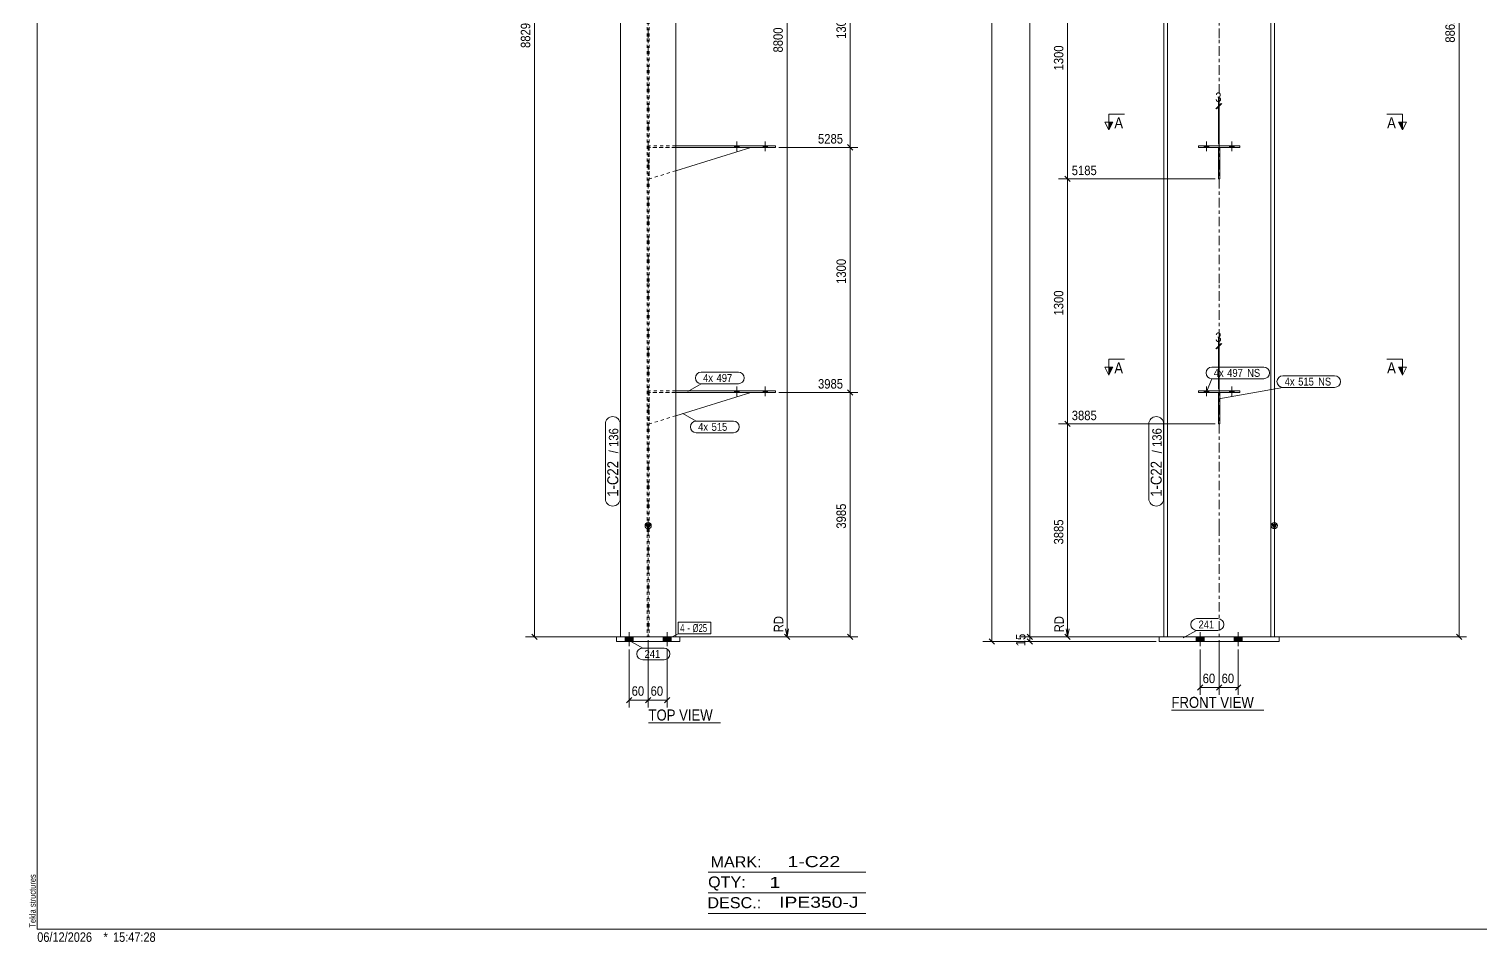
# Model space of a CAD drawing. Header units: millimetres. Extents: x 2 to 825, y 1 to 579.
# Drawn here: x 2.4 to 462.3, y 1 to 290 of the extents above; entities that cross this region are included whole.
import ezdxf

# ---------------------------------------------------------------- set-up
doc = ezdxf.new("R2010")
doc.units = ezdxf.units.MM
for name, pattern in [('XKITLINE00', [0]), ('XKITLINE01', [4, 1, -1, 1, -1]), ('XKITLINE03', [6, 3, -1, 1, -1])]:
    doc.linetypes.add(name, pattern=pattern)
for name, color, linetype, lineweight in [('Bolt', 3, 'Continuous', 0), ('BoltMark', 7, 'Continuous', 0), ('Dimensions', 7, 'Continuous', 0), ('DrawingSheet', 5, 'Continuous', 0), ('OtherObjectType', 7, 'Continuous', 0), ('Part', 2, 'Continuous', 0), ('PartMark', 7, 'Continuous', 0), ('Section', 6, 'Continuous', 0)]:
    doc.layers.add(name, color=color, linetype=linetype, lineweight=lineweight)
doc.styles.add('ARIAL', font='ARIAL.TTF')
doc.styles.add('ARIAL_NARROW', font='ARIALN.TTF')

# ---------------------------------------------------------------- blocks, each defined once
blk = doc.blocks.new('*A7')
at = {"layer": 'Bolt'}
for points in [[(376.1, 253.03), (376.1, 252.53), (374.7, 252.53), (374.7, 253.03)], [(376.1, 253.03), (376.1, 252.53), (374.7, 252.53), (374.7, 253.03)], [(384.1, 253.03), (384.1, 252.53), (382.7, 252.53), (382.7, 253.03)], [(384.1, 253.03), (384.1, 252.53), (382.7, 252.53), (382.7, 253.03)]]:
    blk.add_hatch(color=3, dxfattribs=at).paths.add_polyline_path(points, flags=17)
at = {"layer": 'Bolt', "color": 3, "linetype": 'XKITLINE00', "lineweight": 0}
for p, q in [((374.7, 252.53), (374.7, 253.03)), ((374.7, 252.53), (374.7, 253.03)), ((375.4, 251.37), (375.4, 254.37)), ((375.4, 251.37), (375.4, 254.37)), ((376.1, 252.53), (376.1, 253.03)), ((376.1, 252.53), (376.1, 253.03)), ((382.7, 252.53), (382.7, 253.03)), ((382.7, 252.53), (382.7, 253.03)), ((383.4, 251.37), (383.4, 254.37)), ((383.4, 251.37), (383.4, 254.37)), ((384.1, 252.53), (384.1, 253.03)), ((384.1, 252.53), (384.1, 253.03))]:
    blk.add_line(p, q, dxfattribs=at)
blk = doc.blocks.new('*A8')
at = {"layer": 'Bolt'}
for points in [[(376.1, 175.45), (376.1, 174.95), (374.7, 174.95), (374.7, 175.45)], [(376.1, 175.45), (376.1, 174.95), (374.7, 174.95), (374.7, 175.45)], [(384.1, 175.45), (384.1, 174.95), (382.7, 174.95), (382.7, 175.45)], [(384.1, 175.45), (384.1, 174.95), (382.7, 174.95), (382.7, 175.45)]]:
    blk.add_hatch(color=3, dxfattribs=at).paths.add_polyline_path(points, flags=17)
at = {"layer": 'Bolt', "color": 3, "linetype": 'XKITLINE00', "lineweight": 0}
for p, q in [((374.7, 174.95), (374.7, 175.45)), ((374.7, 174.95), (374.7, 175.45)), ((375.4, 173.79), (375.4, 176.79)), ((375.4, 173.79), (375.4, 176.79)), ((376.1, 174.95), (376.1, 175.45)), ((376.1, 174.95), (376.1, 175.45)), ((382.7, 174.95), (382.7, 175.45)), ((382.7, 174.95), (382.7, 175.45)), ((383.4, 173.79), (383.4, 176.79)), ((383.4, 173.79), (383.4, 176.79)), ((384.1, 174.95), (384.1, 175.45)), ((384.1, 174.95), (384.1, 175.45))]:
    blk.add_line(p, q, dxfattribs=at)
blk = doc.blocks.new('*A10')
at = {"layer": 'Bolt'}
for points in [[(374.65, 97.55), (374.65, 96.05), (372.15, 96.05), (372.15, 97.55)], [(374.65, 97.55), (374.65, 96.05), (372.15, 96.05), (372.15, 97.55)], [(386.65, 97.55), (386.65, 96.05), (384.15, 96.05), (384.15, 97.55)], [(386.65, 97.55), (386.65, 96.05), (384.15, 96.05), (384.15, 97.55)]]:
    blk.add_hatch(color=3, dxfattribs=at).paths.add_polyline_path(points, flags=17)
at = {"layer": 'Bolt', "color": 3, "linetype": 'XKITLINE00', "lineweight": 0}
for p, q in [((372.15, 97.55), (372.15, 96.05)), ((372.15, 97.55), (372.15, 96.05)), ((373.4, 99.05), (373.4, 94.55)), ((373.4, 99.05), (373.4, 94.55)), ((374.65, 97.55), (374.65, 96.05)), ((374.65, 97.55), (374.65, 96.05)), ((384.15, 97.55), (384.15, 96.05)), ((384.15, 97.55), (384.15, 96.05)), ((385.4, 99.05), (385.4, 94.55)), ((385.4, 99.05), (385.4, 94.55)), ((386.65, 97.55), (386.65, 96.05)), ((386.65, 97.55), (386.65, 96.05))]:
    blk.add_line(p, q, dxfattribs=at)
blk = doc.blocks.new('*A11')
at = {"layer": 'Part'}
blk.add_hatch(color=2, dxfattribs=at).paths.add_polyline_path([(396.1, 133.26), (397.7, 133.26), (396.9, 131.86)], flags=17)
at = {"layer": 'Part', "color": 7, "linetype": 'XKITLINE03', "lineweight": 0}
for p, q in [((379.4, 442.27), (379.4, 515.47)), ((379.4, 364.69), (379.4, 442.17)), ((379.4, 287.11), (379.4, 364.59)), ((379.4, 209.53), (379.4, 287.01)), ((379.4, 131.95), (379.4, 209.43)), ((379.4, 87.55), (379.4, 131.85))]:
    blk.add_line(p, q, dxfattribs=at)
at = {"layer": 'Part', "color": 2, "linetype": 'XKITLINE00', "lineweight": 0}
for p, q in [((361.9, 505.47), (361.9, 442.27)), ((396.9, 505.47), (361.9, 505.47)), ((363, 505.47), (363, 442.27)), ((395.8, 505.47), (395.8, 442.27)), ((396.9, 442.27), (396.9, 505.47)), ((361.9, 442.17), (361.9, 364.69)), ((363, 442.17), (363, 364.69)), ((395.8, 442.17), (395.8, 364.69)), ((396.9, 364.69), (396.9, 442.17)), ((361.9, 364.59), (361.9, 287.11)), ((363, 364.59), (363, 287.11)), ((395.8, 364.59), (395.8, 287.11)), ((396.9, 287.11), (396.9, 364.59)), ((361.9, 287.01), (361.9, 209.53)), ((363, 287.01), (363, 209.53)), ((395.8, 287.01), (395.8, 209.53)), ((396.9, 209.53), (396.9, 287.01)), ((361.9, 209.43), (361.9, 131.95)), ((363, 209.43), (363, 131.95)), ((395.8, 209.43), (395.8, 131.95)), ((396.9, 131.95), (396.9, 209.43)), ((361.9, 131.85), (361.9, 97.55)), ((363, 131.85), (363, 97.55)), ((395.8, 131.85), (395.8, 97.55)), ((396.9, 131.86), (396.1, 133.26)), ((396.1, 133.26), (397.7, 133.26)), ((397.7, 133.26), (396.9, 131.86)), ((396.9, 97.55), (396.9, 131.85))]:
    blk.add_line(p, q, dxfattribs=at)
at = {"layer": 'Part', "color": 7, "linetype": 'XKITLINE01', "lineweight": 0}
blk.add_line((361.9, 97.55), (396.9, 97.55), dxfattribs=at)
at = {"layer": 'Part', "color": 2, "linetype": 'XKITLINE00', "lineweight": 0}
blk.add_circle((396.9, 132.76), 1, dxfattribs=at)
blk = doc.blocks.new('*A16')
at = {"layer": 'Part', "color": 2, "linetype": 'XKITLINE00', "lineweight": 0}
for p, q in [((379.15, 242.53), (379.15, 252.53)), ((379.65, 242.53), (379.65, 252.53)), ((379.15, 242.53), (379.65, 242.53))]:
    blk.add_line(p, q, dxfattribs=at)
at = {"layer": 'Part', "color": 7, "linetype": 'XKITLINE01', "lineweight": 0}
for p, q in [((379.15, 252.53), (379.65, 252.53)), ((379.65, 252.53), (379.15, 252.53))]:
    blk.add_line(p, q, dxfattribs=at)
blk = doc.blocks.new('*A17')
at = {"layer": 'Part', "color": 2, "linetype": 'XKITLINE00', "lineweight": 0}
for p, q in [((372.9, 253.03), (385.9, 253.03)), ((372.9, 253.03), (372.9, 252.53)), ((385.9, 253.03), (385.9, 252.53)), ((372.9, 252.53), (385.9, 252.53))]:
    blk.add_line(p, q, dxfattribs=at)
blk = doc.blocks.new('*A18')
at = {"layer": 'Part', "color": 2, "linetype": 'XKITLINE00', "lineweight": 0}
for p, q in [((379.15, 164.95), (379.15, 174.95)), ((379.65, 164.95), (379.65, 174.95)), ((379.15, 164.95), (379.65, 164.95))]:
    blk.add_line(p, q, dxfattribs=at)
at = {"layer": 'Part', "color": 7, "linetype": 'XKITLINE01', "lineweight": 0}
for p, q in [((379.15, 174.95), (379.65, 174.95)), ((379.65, 174.95), (379.15, 174.95))]:
    blk.add_line(p, q, dxfattribs=at)
blk = doc.blocks.new('*A19')
at = {"layer": 'Part', "color": 2, "linetype": 'XKITLINE00', "lineweight": 0}
for p, q in [((372.9, 175.45), (385.9, 175.45)), ((372.9, 175.45), (372.9, 174.95)), ((372.9, 174.95), (385.9, 174.95)), ((385.9, 175.45), (385.9, 174.95))]:
    blk.add_line(p, q, dxfattribs=at)
blk = doc.blocks.new('*A23')
at = {"layer": 'Part', "color": 2, "linetype": 'XKITLINE00', "lineweight": 0}
for p, q in [((398.4, 97.55), (360.4, 97.55)), ((360.4, 97.55), (360.4, 96.05)), ((398.4, 97.55), (398.4, 96.05)), ((398.4, 96.05), (360.4, 96.05))]:
    blk.add_line(p, q, dxfattribs=at)
blk = doc.blocks.new('*A31')
at = {"layer": 'Bolt'}
for points in [[(227.32, 253.03), (227.32, 252.53), (225.92, 252.53), (225.92, 253.03)], [(227.32, 253.03), (227.32, 252.53), (225.92, 252.53), (225.92, 253.03)], [(236.32, 253.03), (236.32, 252.53), (234.92, 252.53), (234.92, 253.03)], [(236.32, 253.03), (236.32, 252.53), (234.92, 252.53), (234.92, 253.03)]]:
    blk.add_hatch(color=3, dxfattribs=at).paths.add_polyline_path(points, flags=17)
at = {"layer": 'Bolt', "color": 3, "linetype": 'XKITLINE00', "lineweight": 0}
for p, q in [((225.92, 252.53), (225.92, 253.03)), ((225.92, 252.53), (225.92, 253.03)), ((226.62, 251.37), (226.62, 254.37)), ((226.62, 251.37), (226.62, 254.37)), ((227.32, 252.53), (227.32, 253.03)), ((227.32, 252.53), (227.32, 253.03)), ((234.92, 252.53), (234.92, 253.03)), ((234.92, 252.53), (234.92, 253.03)), ((235.62, 251.37), (235.62, 254.37)), ((235.62, 251.37), (235.62, 254.37)), ((236.32, 252.53), (236.32, 253.03)), ((236.32, 252.53), (236.32, 253.03))]:
    blk.add_line(p, q, dxfattribs=at)
blk = doc.blocks.new('*A32')
at = {"layer": 'Bolt'}
for points in [[(227.32, 175.45), (227.32, 174.95), (225.92, 174.95), (225.92, 175.45)], [(227.32, 175.45), (227.32, 174.95), (225.92, 174.95), (225.92, 175.45)], [(236.32, 175.45), (236.32, 174.95), (234.92, 174.95), (234.92, 175.45)], [(236.32, 175.45), (236.32, 174.95), (234.92, 174.95), (234.92, 175.45)]]:
    blk.add_hatch(color=3, dxfattribs=at).paths.add_polyline_path(points, flags=17)
at = {"layer": 'Bolt', "color": 3, "linetype": 'XKITLINE00', "lineweight": 0}
for p, q in [((225.92, 174.95), (225.92, 175.45)), ((225.92, 174.95), (225.92, 175.45)), ((226.62, 173.79), (226.62, 176.79)), ((226.62, 173.79), (226.62, 176.79)), ((227.32, 174.95), (227.32, 175.45)), ((227.32, 174.95), (227.32, 175.45)), ((234.92, 174.95), (234.92, 175.45)), ((234.92, 174.95), (234.92, 175.45)), ((235.62, 173.79), (235.62, 176.79)), ((235.62, 173.79), (235.62, 176.79)), ((236.32, 174.95), (236.32, 175.45)), ((236.32, 174.95), (236.32, 175.45))]:
    blk.add_line(p, q, dxfattribs=at)
blk = doc.blocks.new('*A34')
at = {"layer": 'Bolt'}
for points in [[(193.77, 97.55), (193.77, 96.05), (191.27, 96.05), (191.27, 97.55)], [(193.77, 97.55), (193.77, 96.05), (191.27, 96.05), (191.27, 97.55)], [(205.77, 97.55), (205.77, 96.05), (203.27, 96.05), (203.27, 97.55)], [(205.77, 97.55), (205.77, 96.05), (203.27, 96.05), (203.27, 97.55)]]:
    blk.add_hatch(color=3, dxfattribs=at).paths.add_polyline_path(points, flags=17)
at = {"layer": 'Bolt', "color": 3, "linetype": 'XKITLINE00', "lineweight": 0}
for p, q in [((191.27, 97.55), (191.27, 96.05)), ((191.27, 97.55), (191.27, 96.05)), ((192.52, 99.05), (192.52, 94.55)), ((192.52, 99.05), (192.52, 94.55)), ((193.77, 97.55), (193.77, 96.05)), ((193.77, 97.55), (193.77, 96.05)), ((203.27, 97.55), (203.27, 96.05)), ((203.27, 97.55), (203.27, 96.05)), ((204.52, 99.05), (204.52, 94.55)), ((204.52, 99.05), (204.52, 94.55)), ((205.77, 97.55), (205.77, 96.05)), ((205.77, 97.55), (205.77, 96.05))]:
    blk.add_line(p, q, dxfattribs=at)
blk = doc.blocks.new('*A35')
at = {"layer": 'Part'}
blk.add_hatch(color=2, dxfattribs=at).paths.add_polyline_path([(197.72, 133.26), (199.32, 133.26), (198.52, 131.86)], flags=17)
at = {"layer": 'Part', "color": 7, "linetype": 'XKITLINE03', "lineweight": 0}
for p, q in [((198.52, 442.27), (198.52, 515.47)), ((198.52, 364.69), (198.52, 442.17)), ((198.52, 287.11), (198.52, 364.59)), ((198.52, 209.53), (198.52, 287.01)), ((198.52, 131.95), (198.52, 209.43)), ((198.52, 87.55), (198.52, 131.85))]:
    blk.add_line(p, q, dxfattribs=at)
at = {"layer": 'Part', "color": 2, "linetype": 'XKITLINE00', "lineweight": 0}
for p, q in [((189.77, 442.27), (189.77, 505.47)), ((189.77, 505.47), (207.27, 505.47)), ((207.27, 442.27), (207.27, 505.47)), ((189.77, 364.69), (189.77, 442.17)), ((207.27, 364.69), (207.27, 442.17)), ((189.77, 287.11), (189.77, 364.59)), ((207.27, 287.11), (207.27, 364.59)), ((189.77, 209.53), (189.77, 287.01)), ((207.27, 209.53), (207.27, 287.01)), ((189.77, 131.95), (189.77, 209.43)), ((207.27, 131.95), (207.27, 209.43)), ((189.77, 97.55), (189.77, 131.85)), ((198.52, 131.86), (197.72, 133.26)), ((197.72, 133.26), (199.32, 133.26)), ((199.32, 133.26), (198.52, 131.86)), ((207.27, 97.55), (207.27, 131.85))]:
    blk.add_line(p, q, dxfattribs=at)
at = {"layer": 'Part', "color": 7, "linetype": 'XKITLINE01', "lineweight": 0}
for p, q in [((198.17, 505.47), (198.17, 442.27)), ((198.87, 505.47), (198.87, 442.27)), ((198.17, 442.17), (198.17, 364.69)), ((198.87, 442.17), (198.87, 364.69)), ((198.17, 364.59), (198.17, 287.11)), ((198.87, 364.59), (198.87, 287.11)), ((198.17, 287.01), (198.17, 209.53)), ((198.87, 287.01), (198.87, 209.53)), ((198.17, 209.43), (198.17, 131.95)), ((198.87, 209.43), (198.87, 131.95)), ((198.17, 131.85), (198.17, 97.55)), ((198.87, 131.85), (198.87, 97.55)), ((189.77, 97.55), (207.27, 97.55))]:
    blk.add_line(p, q, dxfattribs=at)
at = {"layer": 'Part', "color": 2, "linetype": 'XKITLINE00', "lineweight": 0}
blk.add_circle((198.52, 132.76), 1, dxfattribs=at)
blk = doc.blocks.new('*A40')
at = {"layer": 'Part', "color": 7, "linetype": 'XKITLINE01', "lineweight": 0}
for p, q in [((198.87, 252.53), (198.87, 242.53)), ((231.02, 252.53), (198.87, 252.53)), ((207.27, 245.14), (198.87, 242.53))]:
    blk.add_line(p, q, dxfattribs=at)
at = {"layer": 'Part', "color": 2, "linetype": 'XKITLINE00', "lineweight": 0}
blk.add_line((207.27, 245.14), (231.02, 252.53), dxfattribs=at)
blk = doc.blocks.new('*A41')
at = {"layer": 'Part', "color": 7, "linetype": 'XKITLINE01', "lineweight": 0}
for p, q in [((198.87, 253.03), (198.87, 252.53)), ((207.27, 253.03), (198.87, 253.03)), ((207.27, 252.53), (198.87, 252.53))]:
    blk.add_line(p, q, dxfattribs=at)
at = {"layer": 'Part', "color": 2, "linetype": 'XKITLINE00', "lineweight": 0}
for p, q in [((238.87, 253.03), (207.27, 253.03)), ((238.87, 253.03), (238.87, 252.53)), ((238.87, 252.53), (207.27, 252.53))]:
    blk.add_line(p, q, dxfattribs=at)
blk = doc.blocks.new('*A42')
at = {"layer": 'Part', "color": 7, "linetype": 'XKITLINE01', "lineweight": 0}
for p, q in [((198.87, 174.95), (198.87, 164.95)), ((231.02, 174.95), (198.87, 174.95)), ((207.27, 167.56), (198.87, 164.95))]:
    blk.add_line(p, q, dxfattribs=at)
at = {"layer": 'Part', "color": 2, "linetype": 'XKITLINE00', "lineweight": 0}
blk.add_line((207.27, 167.56), (231.02, 174.95), dxfattribs=at)
blk = doc.blocks.new('*A43')
at = {"layer": 'Part', "color": 7, "linetype": 'XKITLINE01', "lineweight": 0}
for p, q in [((198.87, 175.45), (198.87, 174.95)), ((207.27, 175.45), (198.87, 175.45)), ((207.27, 174.95), (198.87, 174.95))]:
    blk.add_line(p, q, dxfattribs=at)
at = {"layer": 'Part', "color": 2, "linetype": 'XKITLINE00', "lineweight": 0}
for p, q in [((238.87, 175.45), (207.27, 175.45)), ((238.87, 174.95), (207.27, 174.95)), ((238.87, 175.45), (238.87, 174.95))]:
    blk.add_line(p, q, dxfattribs=at)
blk = doc.blocks.new('*A47')
at = {"layer": 'Part', "color": 2, "linetype": 'XKITLINE00', "lineweight": 0}
for p, q in [((188.52, 96.05), (188.52, 97.55)), ((188.52, 97.55), (208.52, 97.55)), ((208.52, 97.55), (208.52, 96.05)), ((208.52, 96.05), (188.52, 96.05))]:
    blk.add_line(p, q, dxfattribs=at)
blk = doc.blocks.new('*A61')
at = {"layer": 'DrawingSheet', "color": 5, "linetype": 'XKITLINE00', "lineweight": 0}
for p, q in [((5, 579), (5, 5)), ((5, 5), (825, 5))]:
    blk.add_line(p, q, dxfattribs=at)
at = {"layer": 'DrawingSheet', "color": 5, "style": 'ARIAL', "width": 0.85}
blk.add_text('Tekla structures', height=2, rotation=90, dxfattribs=at).set_placement((4.5, 5.5))
blk = doc.blocks.new('*A65')
at = {"layer": 'OtherObjectType', "color": 6, "linetype": 'XKITLINE00', "lineweight": 0}
for p, q in [((217.5, 23), (267.5, 23)), ((217.5, 16.5), (267.5, 16.5)), ((217.5, 10), (267.5, 10))]:
    blk.add_line(p, q, dxfattribs=at)
at = {"layer": 'OtherObjectType', "color": 6, "style": 'ARIAL_NARROW'}
for s, width, p in [('MARK:', 1.275, (218.27, 24.58)), ('1-C22', 1.525501, (242.69, 24.65)), ('QTY:', 1.275, (217.5, 18.19)), ('1', 1.525501, (236.99, 18.05)), ('DESC.:', 1.275, (217.29, 11.63)), ('IPE350-J', 1.525501, (240, 11.79))]:
    blk.add_text(s, height=3.5, dxfattribs=dict(at, width=width)).set_placement(p)
blk = doc.blocks.new('*A68')
at = {"layer": 'OtherObjectType', "color": 7, "style": 'ARIAL_NARROW', "width": 1.008832}
for s, p in [('06/12/2026', (4.99, 1)), ('*', (26, 1)), ('15:47:28', (29, 1))]:
    blk.add_text(s, height=3, dxfattribs=at).set_placement(p)
blk = doc.blocks.new('*A69')
at = {"layer": 'Dimensions', "color": 7, "linetype": 'XKITLINE00', "lineweight": 0}
for p, q in [((420.1, 511.18), (304.55, 511.18)), ((306.55, 512.03), (308.25, 510.34)), ((307.4, 96.05), (307.4, 511.18)), ((306.55, 96.9), (308.25, 95.2)), ((359.4, 96.05), (304.55, 96.05))]:
    blk.add_line(p, q, dxfattribs=at)
at = {"layer": 'Dimensions', "color": 3}
for p in [(307.4, 511.18), (307.4, 96.05)]:
    blk.add_point(p, dxfattribs=at)
at = {"layer": 'Dimensions', "color": 3, "style": 'ARIAL', "width": 0.85}
blk.add_text('9162', height=3, rotation=90.0002, dxfattribs=at).set_placement((306.05, 299.17))
blk = doc.blocks.new('*A70')
at = {"layer": 'Dimensions', "color": 7, "linetype": 'XKITLINE00', "lineweight": 0}
for p, q in [((360.9, 97.55), (316.55, 97.55)), ((318.55, 98.4), (320.25, 96.7)), ((318.55, 96.9), (320.25, 95.2)), ((319.4, 96.05), (319.4, 97.55)), ((359.4, 96.05), (316.55, 96.05))]:
    blk.add_line(p, q, dxfattribs=at)
at = {"layer": 'Dimensions', "color": 3}
for p in [(319.4, 97.55), (319.4, 96.05)]:
    blk.add_point(p, dxfattribs=at)
at = {"layer": 'Dimensions', "color": 3, "style": 'ARIAL', "width": 0.85}
blk.add_text('15', height=3, rotation=90.0002, dxfattribs=at).set_placement((318.05, 94.57))
blk = doc.blocks.new('*A75')
at = {"layer": 'Dimensions', "color": 7, "linetype": 'XKITLINE00', "lineweight": 0}
for p, q in [((373.4, 93.55), (373.4, 79.15)), ((379.4, 96.55), (379.4, 79.15)), ((374.25, 82.4), (372.55, 80.7)), ((373.4, 81.55), (379.4, 81.55)), ((380.25, 82.4), (378.55, 80.7))]:
    blk.add_line(p, q, dxfattribs=at)
at = {"layer": 'Dimensions', "color": 3}
for p in [(373.4, 81.55), (379.4, 81.55)]:
    blk.add_point(p, dxfattribs=at)
at = {"layer": 'Dimensions', "color": 3, "style": 'ARIAL', "width": 0.85}
blk.add_text('60', height=3, dxfattribs=at).set_placement((374.17, 82.9))
blk = doc.blocks.new('*A76')
at = {"layer": 'Dimensions', "color": 7, "linetype": 'XKITLINE00', "lineweight": 0}
for p, q in [((379.4, 96.55), (379.4, 79.15)), ((385.4, 93.55), (385.4, 79.15)), ((380.25, 82.4), (378.55, 80.7)), ((379.4, 81.55), (385.4, 81.55)), ((386.25, 82.4), (384.55, 80.7))]:
    blk.add_line(p, q, dxfattribs=at)
at = {"layer": 'Dimensions', "color": 3}
for p in [(379.4, 81.55), (385.4, 81.55)]:
    blk.add_point(p, dxfattribs=at)
at = {"layer": 'Dimensions', "color": 3, "style": 'ARIAL', "width": 0.85}
blk.add_text('60', height=3, dxfattribs=at).set_placement((380.17, 82.9))
blk = doc.blocks.new('*A77')
at = {"layer": 'Dimensions', "color": 7, "linetype": 'XKITLINE00', "lineweight": 0}
for p, q in [((380, 190.4), (378.3, 188.7)), ((380.25, 190.4), (378.55, 188.7)), ((379.15, 175.95), (379.15, 192.4)), ((379.15, 189.55), (379.4, 189.55)), ((379.4, 175.95), (379.4, 192.4))]:
    blk.add_line(p, q, dxfattribs=at)
at = {"layer": 'Dimensions', "color": 3}
for p in [(379.15, 189.55), (379.4, 189.55)]:
    blk.add_point(p, dxfattribs=at)
at = {"layer": 'Dimensions', "color": 3, "style": 'ARIAL', "width": 0.85}
blk.add_text('3', height=3, dxfattribs=at).set_placement((378.16, 190.9))
blk = doc.blocks.new('*A80')
at = {"layer": 'Dimensions', "color": 7, "linetype": 'XKITLINE00', "lineweight": 0}
for p, q in [((379.15, 253.53), (379.15, 268.4)), ((379.4, 253.53), (379.4, 268.4)), ((380, 266.4), (378.3, 264.7)), ((380.25, 266.4), (378.55, 264.7)), ((379.15, 265.55), (379.4, 265.55))]:
    blk.add_line(p, q, dxfattribs=at)
at = {"layer": 'Dimensions', "color": 3}
for p in [(379.15, 265.55), (379.4, 265.55)]:
    blk.add_point(p, dxfattribs=at)
at = {"layer": 'Dimensions', "color": 3, "style": 'ARIAL', "width": 0.85}
blk.add_text('3', height=3, dxfattribs=at).set_placement((378.16, 266.9))
blk = doc.blocks.new('*A81')
at = {"layer": 'PartMark', "color": 7, "linetype": 'XKITLINE00', "lineweight": 0}
for p, q in [((372.27, 103.31), (379.03, 103.31)), ((368.03, 97.22), (372.27, 99.61)), ((372.27, 99.61), (379.03, 99.61))]:
    blk.add_line(p, q, dxfattribs=at)
for centre, start, end in [((372.27, 101.46), 90, 270), ((379.03, 101.46), 270, 90)]:
    blk.add_arc(centre, 1.85, start, end, dxfattribs=at)
at = {"layer": 'PartMark', "color": 3, "style": 'ARIAL', "width": 0.85}
blk.add_text('241', height=2.5, dxfattribs=at).set_placement((372.87, 100.21))
blk = doc.blocks.new('*A85')
at = {"layer": 'PartMark', "color": 7, "linetype": 'XKITLINE00', "lineweight": 0}
for p, q in [((357.1, 141.3), (357.1, 164.95)), ((361.8, 141.3), (361.8, 164.95))]:
    blk.add_line(p, q, dxfattribs=at)
for centre, start, end in [((359.45, 164.95), 0, 180), ((359.45, 141.3), 180, 0)]:
    blk.add_arc(centre, 2.35, start, end, dxfattribs=at)
at = {"layer": 'PartMark', "color": 3, "style": 'ARIAL', "width": 0.85}
for s, p in [('136', (361.2, 157.67)), ('/', (361.2, 155.66))]:
    blk.add_text(s, height=3, rotation=90.0002, dxfattribs=at).set_placement(p)
at = {"layer": 'PartMark', "color": 1, "style": 'ARIAL', "width": 0.85}
blk.add_text('1-C22', height=3.5, rotation=90.0002, dxfattribs=at).set_placement((361.2, 141.9))
blk = doc.blocks.new('*A86')
at = {"layer": 'PartMark', "color": 7, "linetype": 'XKITLINE00', "lineweight": 0}
for p, q in [((377.08, 182.97), (393.5, 182.97)), ((375.53, 175.32), (377.08, 179.27)), ((377.08, 179.27), (393.5, 179.27))]:
    blk.add_line(p, q, dxfattribs=at)
for centre, start, end in [((377.08, 181.12), 90, 270), ((393.5, 181.12), 270, 90)]:
    blk.add_arc(centre, 1.85, start, end, dxfattribs=at)
at = {"layer": 'PartMark', "color": 3, "style": 'ARIAL', "width": 0.85}
for s, p in [('4x', (377.68, 179.87)), ('497', (381.95, 179.87)), ('NS', (388.27, 179.87))]:
    blk.add_text(s, height=2.5, dxfattribs=at).set_placement(p)
blk = doc.blocks.new('*A87')
at = {"layer": 'PartMark', "color": 7, "linetype": 'XKITLINE00', "lineweight": 0}
for p, q in [((399.57, 180.21), (415.98, 180.21)), ((379.28, 172.92), (399.57, 176.51)), ((399.57, 176.51), (415.98, 176.51))]:
    blk.add_line(p, q, dxfattribs=at)
for centre, start, end in [((399.57, 178.36), 90, 270), ((415.98, 178.36), 270, 90)]:
    blk.add_arc(centre, 1.85, start, end, dxfattribs=at)
at = {"layer": 'PartMark', "color": 3, "style": 'ARIAL', "width": 0.85}
for s, p in [('4x', (400.17, 177.11)), ('515', (404.44, 177.11)), ('NS', (410.75, 177.11))]:
    blk.add_text(s, height=2.5, dxfattribs=at).set_placement(p)
blk = doc.blocks.new('*A93')
at = {"layer": 'Section'}
for points in [[(345.68, 182.95), (344.43, 180.45), (344.43, 182.95)], [(437.47, 182.95), (437.47, 180.45), (436.22, 182.95)]]:
    blk.add_hatch(color=3, dxfattribs=at).paths.add_polyline_path(points, flags=17)
at = {"layer": 'Section', "color": 1, "linetype": 'XKITLINE00', "lineweight": 0}
for p, q in [((344.43, 185.45), (349.43, 185.45)), ((344.43, 185.45), (344.43, 180.45)), ((437.47, 185.45), (432.47, 185.45)), ((437.47, 185.45), (437.47, 180.45))]:
    blk.add_line(p, q, dxfattribs=at)
at = {"layer": 'Section', "color": 3, "linetype": 'XKITLINE00', "lineweight": 0}
for p, q in [((344.43, 180.45), (343.18, 182.95)), ((345.68, 182.95), (343.18, 182.95)), ((344.43, 180.45), (345.68, 182.95)), ((436.22, 182.95), (438.72, 182.95)), ((437.47, 180.45), (436.22, 182.95)), ((438.72, 182.95), (437.47, 180.45))]:
    blk.add_line(p, q, dxfattribs=at)
at = {"layer": 'Section', "color": 7, "style": 'ARIAL', "width": 0.85}
for p in [(346.18, 180.95), (432.6, 180.95)]:
    blk.add_text('A', height=3.5, dxfattribs=at).set_placement(p)
blk = doc.blocks.new('*A94')
at = {"layer": 'Section'}
for points in [[(345.68, 260.53), (344.43, 258.03), (344.43, 260.53)], [(437.47, 260.53), (437.47, 258.03), (436.22, 260.53)]]:
    blk.add_hatch(color=3, dxfattribs=at).paths.add_polyline_path(points, flags=17)
at = {"layer": 'Section', "color": 1, "linetype": 'XKITLINE00', "lineweight": 0}
for p, q in [((344.43, 263.03), (349.43, 263.03)), ((344.43, 263.03), (344.43, 258.03)), ((437.47, 263.03), (432.47, 263.03)), ((437.47, 263.03), (437.47, 258.03))]:
    blk.add_line(p, q, dxfattribs=at)
at = {"layer": 'Section', "color": 3, "linetype": 'XKITLINE00', "lineweight": 0}
for p, q in [((344.43, 258.03), (343.18, 260.53)), ((345.68, 260.53), (343.18, 260.53)), ((344.43, 258.03), (345.68, 260.53)), ((436.22, 260.53), (438.72, 260.53)), ((437.47, 258.03), (436.22, 260.53)), ((438.72, 260.53), (437.47, 258.03))]:
    blk.add_line(p, q, dxfattribs=at)
at = {"layer": 'Section', "color": 7, "style": 'ARIAL', "width": 0.85}
for p in [(346.18, 258.53), (432.6, 258.53)]:
    blk.add_text('A', height=3.5, dxfattribs=at).set_placement(p)
blk = doc.blocks.new('*A95')
at = {"layer": 'OtherObjectType', "color": 7, "linetype": 'XKITLINE00', "lineweight": 0}
blk.add_line((364.28, 74.3), (393.57, 74.3), dxfattribs=at)
at = {"layer": 'OtherObjectType', "color": 7, "style": 'ARIAL', "width": 0.85}
blk.add_text('FRONT VIEW', height=3.5, dxfattribs=at).set_placement((364.28, 75.05))
blk = doc.blocks.new('*A96')
at = {"layer": 'Dimensions', "color": 7, "linetype": 'XKITLINE00', "lineweight": 0}
for p, q in [((318.55, 506.32), (320.25, 504.62)), ((360.9, 505.47), (316.55, 505.47)), ((319.4, 97.55), (319.4, 505.47)), ((360.9, 97.55), (316.55, 97.55)), ((318.55, 98.4), (320.25, 96.7))]:
    blk.add_line(p, q, dxfattribs=at)
at = {"layer": 'Dimensions', "color": 3}
for p in [(319.4, 505.47), (319.4, 97.55)]:
    blk.add_point(p, dxfattribs=at)
at = {"layer": 'Dimensions', "color": 3, "style": 'ARIAL', "width": 0.85}
blk.add_text('9090', height=3, rotation=90.0002, dxfattribs=at).set_placement((318.05, 297.06))
blk = doc.blocks.new('*A98')
at = {"layer": 'Dimensions', "color": 7, "linetype": 'XKITLINE00', "lineweight": 0}
for p, q in [((454.55, 483.53), (456.25, 481.84)), ((397.9, 482.68), (457.8, 482.68)), ((455.4, 97.55), (455.4, 482.68)), ((397.9, 97.55), (457.8, 97.55)), ((454.55, 98.4), (456.25, 96.7))]:
    blk.add_line(p, q, dxfattribs=at)
at = {"layer": 'Dimensions', "color": 3}
for p in [(455.4, 482.68), (455.4, 97.55)]:
    blk.add_point(p, dxfattribs=at)
at = {"layer": 'Dimensions', "color": 3, "style": 'ARIAL', "width": 0.85}
blk.add_text('8862', height=3, dxfattribs=at).set_placement((440.7, 483.88))
blk.add_text('8862', height=3, rotation=90.0002, dxfattribs=at).set_placement((454.05, 285.67))
blk = doc.blocks.new('*A101')
at = {"layer": 'Dimensions', "color": 7, "linetype": 'XKITLINE00', "lineweight": 0}
for p, q in [((330.55, 165.8), (332.25, 164.1)), ((378.15, 164.95), (328.55, 164.95)), ((331.4, 97.55), (331.4, 164.95)), ((331.4, 104.77), (331.4, 97.55)), ((360.9, 97.55), (326.9, 97.55)), ((360.9, 97.55), (328.55, 97.55)), ((330.55, 98.4), (332.25, 96.7)), ((330.9, 100.05), (331.4, 97.55)), ((331.9, 100.05), (331.4, 97.55))]:
    blk.add_line(p, q, dxfattribs=at)
at = {"layer": 'Dimensions', "color": 3}
for p in [(331.4, 164.95), (331.4, 97.55)]:
    blk.add_point(p, dxfattribs=at)
at = {"layer": 'Dimensions', "color": 7}
blk.add_point((331.4, 97.55), dxfattribs=at)
at = {"layer": 'Dimensions', "color": 3, "style": 'ARIAL', "width": 0.85}
blk.add_text('3885', height=3, dxfattribs=at).set_placement((332.7, 166.15))
for s, p in [('3885', (330.05, 126.8)), ('RD', (330.2, 98.99))]:
    blk.add_text(s, height=3, rotation=90.0002, dxfattribs=at).set_placement(p)
blk = doc.blocks.new('*A102')
at = {"layer": 'Dimensions', "color": 7, "linetype": 'XKITLINE00', "lineweight": 0}
for p, q in [((378.15, 242.53), (328.55, 242.53)), ((330.55, 243.38), (332.25, 241.68)), ((331.4, 164.95), (331.4, 242.53)), ((330.55, 165.8), (332.25, 164.1)), ((378.15, 164.95), (328.55, 164.95))]:
    blk.add_line(p, q, dxfattribs=at)
at = {"layer": 'Dimensions', "color": 3}
for p in [(331.4, 242.53), (331.4, 164.95)]:
    blk.add_point(p, dxfattribs=at)
at = {"layer": 'Dimensions', "color": 3, "style": 'ARIAL', "width": 0.85}
blk.add_text('5185', height=3, dxfattribs=at).set_placement((332.7, 243.73))
blk.add_text('1300', height=3, rotation=90.0002, dxfattribs=at).set_placement((330.05, 199.29))
blk = doc.blocks.new('*A103')
at = {"layer": 'Dimensions', "color": 7, "linetype": 'XKITLINE00', "lineweight": 0}
for p, q in [((378.15, 320.11), (328.55, 320.11)), ((330.55, 320.96), (332.25, 319.26)), ((331.4, 242.53), (331.4, 320.11)), ((378.15, 242.53), (328.55, 242.53)), ((330.55, 243.38), (332.25, 241.68))]:
    blk.add_line(p, q, dxfattribs=at)
at = {"layer": 'Dimensions', "color": 3}
for p in [(331.4, 320.11), (331.4, 242.53)]:
    blk.add_point(p, dxfattribs=at)
at = {"layer": 'Dimensions', "color": 3, "style": 'ARIAL', "width": 0.85}
blk.add_text('6485', height=3, dxfattribs=at).set_placement((332.7, 321.31))
blk.add_text('1300', height=3, rotation=90.0002, dxfattribs=at).set_placement((330.05, 276.87))
blk = doc.blocks.new('*A107')
at = {"layer": 'Dimensions', "color": 7, "linetype": 'XKITLINE00', "lineweight": 0}
for p, q in [((188.77, 479.34), (159.67, 479.34)), ((161.67, 480.19), (163.37, 478.49)), ((162.52, 97.55), (162.52, 479.34)), ((188.77, 97.55), (159.67, 97.55)), ((161.67, 98.4), (163.37, 96.7))]:
    blk.add_line(p, q, dxfattribs=at)
at = {"layer": 'Dimensions', "color": 3}
for p in [(162.52, 479.34), (162.52, 97.55)]:
    blk.add_point(p, dxfattribs=at)
at = {"layer": 'Dimensions', "color": 3, "style": 'ARIAL', "width": 0.85}
blk.add_text('8829', height=3, dxfattribs=at).set_placement((163.82, 480.54))
blk.add_text('8829', height=3, rotation=90.0002, dxfattribs=at).set_placement((161.17, 283.99))
blk = doc.blocks.new('*A108')
at = {"layer": 'Dimensions', "color": 7, "linetype": 'XKITLINE00', "lineweight": 0}
for p, q in [((239.87, 174.95), (264.92, 174.95)), ((261.67, 175.8), (263.37, 174.1)), ((262.52, 97.55), (262.52, 174.95)), ((208.27, 97.55), (264.92, 97.55)), ((261.67, 98.4), (263.37, 96.7))]:
    blk.add_line(p, q, dxfattribs=at)
at = {"layer": 'Dimensions', "color": 3}
for p in [(262.52, 174.95), (262.52, 97.55)]:
    blk.add_point(p, dxfattribs=at)
at = {"layer": 'Dimensions', "color": 3, "style": 'ARIAL', "width": 0.85}
blk.add_text('3985', height=3, dxfattribs=at).set_placement((252.32, 176.15))
blk.add_text('3985', height=3, rotation=90.0002, dxfattribs=at).set_placement((261.17, 131.8))
blk = doc.blocks.new('*A109')
at = {"layer": 'Dimensions', "color": 7, "linetype": 'XKITLINE00', "lineweight": 0}
for p, q in [((261.67, 253.38), (263.37, 251.68)), ((239.87, 252.53), (264.92, 252.53)), ((262.52, 174.95), (262.52, 252.53)), ((239.87, 174.95), (264.92, 174.95)), ((261.67, 175.8), (263.37, 174.1))]:
    blk.add_line(p, q, dxfattribs=at)
at = {"layer": 'Dimensions', "color": 3}
for p in [(262.52, 252.53), (262.52, 174.95)]:
    blk.add_point(p, dxfattribs=at)
at = {"layer": 'Dimensions', "color": 3, "style": 'ARIAL', "width": 0.85}
blk.add_text('5285', height=3, dxfattribs=at).set_placement((252.32, 253.73))
blk.add_text('1300', height=3, rotation=90.0002, dxfattribs=at).set_placement((261.17, 209.29))
blk = doc.blocks.new('*A110')
at = {"layer": 'Dimensions', "color": 7, "linetype": 'XKITLINE00', "lineweight": 0}
for p, q in [((239.87, 330.11), (264.92, 330.11)), ((261.67, 330.96), (263.37, 329.26)), ((262.52, 252.53), (262.52, 330.11)), ((261.67, 253.38), (263.37, 251.68)), ((239.87, 252.53), (264.92, 252.53))]:
    blk.add_line(p, q, dxfattribs=at)
at = {"layer": 'Dimensions', "color": 3}
for p in [(262.52, 330.11), (262.52, 252.53)]:
    blk.add_point(p, dxfattribs=at)
at = {"layer": 'Dimensions', "color": 3, "style": 'ARIAL', "width": 0.85}
blk.add_text('6585', height=3, dxfattribs=at).set_placement((252.32, 331.31))
blk.add_text('1300', height=3, rotation=90.0002, dxfattribs=at).set_placement((261.17, 286.87))
blk = doc.blocks.new('*A113')
at = {"layer": 'Dimensions', "color": 7, "linetype": 'XKITLINE00', "lineweight": 0}
for p, q in [((203.02, 476.47), (244.92, 476.47)), ((241.67, 477.32), (243.37, 475.62)), ((242.52, 97.55), (242.52, 476.47)), ((242.52, 104.77), (242.52, 97.55)), ((208.27, 97.55), (244.92, 97.55)), ((208.27, 97.55), (244.92, 97.55)), ((241.67, 98.4), (243.37, 96.7)), ((242.02, 100.05), (242.52, 97.55)), ((243.02, 100.05), (242.52, 97.55))]:
    blk.add_line(p, q, dxfattribs=at)
at = {"layer": 'Dimensions', "color": 3}
for p in [(242.52, 476.47), (242.52, 97.55)]:
    blk.add_point(p, dxfattribs=at)
at = {"layer": 'Dimensions', "color": 7}
blk.add_point((242.52, 97.55), dxfattribs=at)
at = {"layer": 'Dimensions', "color": 3, "style": 'ARIAL', "width": 0.85}
blk.add_text('8800', height=3, dxfattribs=at).set_placement((227.82, 477.67))
for s, p in [('8800', (241.17, 282.56)), ('RD', (241.32, 98.99))]:
    blk.add_text(s, height=3, rotation=90.0002, dxfattribs=at).set_placement(p)
blk = doc.blocks.new('*A119')
at = {"layer": 'BoltMark', "color": 7, "linetype": 'XKITLINE00', "lineweight": 0}
for p, q in [((208.06, 102.19), (218.35, 102.19)), ((208.06, 98.49), (208.06, 102.19)), ((218.35, 98.49), (218.35, 102.19)), ((204.52, 96.8), (208.06, 98.49)), ((208.06, 98.49), (218.35, 98.49))]:
    blk.add_line(p, q, dxfattribs=at)
at = {"layer": 'BoltMark', "color": 3, "style": 'ARIAL_NARROW', "width": 0.85}
for s, p in [('4', (208.66, 99.09)), ('Ø25', (212.58, 99.09)), ('-', (210.92, 99.09))]:
    blk.add_text(s, height=2.5, dxfattribs=at).set_placement(p)
blk = doc.blocks.new('*A125')
at = {"layer": 'PartMark', "color": 7, "linetype": 'XKITLINE00', "lineweight": 0}
for p, q in [((192.55, 96.38), (196.79, 93.99)), ((196.79, 93.99), (203.55, 93.99)), ((196.79, 90.29), (203.55, 90.29))]:
    blk.add_line(p, q, dxfattribs=at)
for centre, start, end in [((196.79, 92.14), 90, 270), ((203.55, 92.14), 270, 90)]:
    blk.add_arc(centre, 1.85, start, end, dxfattribs=at)
at = {"layer": 'PartMark', "color": 3, "style": 'ARIAL', "width": 0.85}
blk.add_text('241', height=2.5, dxfattribs=at).set_placement((197.39, 90.89))
blk = doc.blocks.new('*A129')
at = {"layer": 'PartMark', "color": 7, "linetype": 'XKITLINE00', "lineweight": 0}
for p, q in [((184.97, 141.3), (184.97, 164.95)), ((189.67, 141.3), (189.67, 164.95))]:
    blk.add_line(p, q, dxfattribs=at)
for centre, start, end in [((187.32, 164.95), 0, 180), ((187.32, 141.3), 180, 0)]:
    blk.add_arc(centre, 2.35, start, end, dxfattribs=at)
at = {"layer": 'PartMark', "color": 3, "style": 'ARIAL', "width": 0.85}
for s, p in [('136', (189.07, 157.67)), ('/', (189.07, 155.66))]:
    blk.add_text(s, height=3, rotation=90.0002, dxfattribs=at).set_placement(p)
at = {"layer": 'PartMark', "color": 1, "style": 'ARIAL', "width": 0.85}
blk.add_text('1-C22', height=3.5, rotation=90.0002, dxfattribs=at).set_placement((189.07, 141.9))
blk = doc.blocks.new('*A130')
at = {"layer": 'PartMark', "color": 7, "linetype": 'XKITLINE00', "lineweight": 0}
for p, q in [((215.32, 181.37), (227.1, 181.37)), ((211.07, 175.28), (215.32, 177.67)), ((215.32, 177.67), (227.1, 177.67))]:
    blk.add_line(p, q, dxfattribs=at)
for centre, start, end in [((215.32, 179.52), 90, 270), ((227.1, 179.52), 270, 90)]:
    blk.add_arc(centre, 1.85, start, end, dxfattribs=at)
at = {"layer": 'PartMark', "color": 3, "style": 'ARIAL', "width": 0.85}
for s, p in [('4x', (215.92, 178.27)), ('497', (220.19, 178.27))]:
    blk.add_text(s, height=2.5, dxfattribs=at).set_placement(p)
blk = doc.blocks.new('*A131')
at = {"layer": 'PartMark', "color": 7, "linetype": 'XKITLINE00', "lineweight": 0}
for p, q in [((209.5, 168.27), (213.75, 165.88)), ((213.75, 165.88), (225.53, 165.88)), ((213.75, 162.18), (225.53, 162.18))]:
    blk.add_line(p, q, dxfattribs=at)
for centre, start, end in [((213.75, 164.03), 90, 270), ((225.53, 164.03), 270, 90)]:
    blk.add_arc(centre, 1.85, start, end, dxfattribs=at)
at = {"layer": 'PartMark', "color": 3, "style": 'ARIAL', "width": 0.85}
for s, p in [('4x', (214.35, 162.78)), ('515', (218.62, 162.78))]:
    blk.add_text(s, height=2.5, dxfattribs=at).set_placement(p)
blk = doc.blocks.new('*A132')
at = {"layer": 'OtherObjectType', "color": 7, "linetype": 'XKITLINE00', "lineweight": 0}
blk.add_line((198.63, 70.3), (221.46, 70.3), dxfattribs=at)
at = {"layer": 'OtherObjectType', "color": 7, "style": 'ARIAL', "width": 0.85}
blk.add_text('TOP VIEW', height=3.5, dxfattribs=at).set_placement((198.63, 71.05))
blk = doc.blocks.new('*A133')
at = {"layer": 'Dimensions', "color": 7, "linetype": 'XKITLINE00', "lineweight": 0}
for p, q in [((192.52, 93.55), (192.52, 75.15)), ((198.52, 96.55), (198.52, 75.15)), ((193.37, 78.4), (191.67, 76.7)), ((199.37, 78.4), (197.67, 76.7)), ((192.52, 77.55), (198.52, 77.55))]:
    blk.add_line(p, q, dxfattribs=at)
at = {"layer": 'Dimensions', "color": 3}
for p in [(192.52, 77.55), (198.52, 77.55)]:
    blk.add_point(p, dxfattribs=at)
at = {"layer": 'Dimensions', "color": 3, "style": 'ARIAL', "width": 0.85}
blk.add_text('60', height=3, dxfattribs=at).set_placement((193.29, 78.9))
blk = doc.blocks.new('*A134')
at = {"layer": 'Dimensions', "color": 7, "linetype": 'XKITLINE00', "lineweight": 0}
for p, q in [((198.52, 96.55), (198.52, 75.15)), ((204.52, 93.55), (204.52, 75.15)), ((199.37, 78.4), (197.67, 76.7)), ((205.37, 78.4), (203.67, 76.7)), ((198.52, 77.55), (204.52, 77.55))]:
    blk.add_line(p, q, dxfattribs=at)
at = {"layer": 'Dimensions', "color": 3}
for p in [(198.52, 77.55), (204.52, 77.55)]:
    blk.add_point(p, dxfattribs=at)
at = {"layer": 'Dimensions', "color": 3, "style": 'ARIAL', "width": 0.85}
blk.add_text('60', height=3, dxfattribs=at).set_placement((199.29, 78.9))

msp = doc.modelspace()

# ---------------------------------------------------------------- block references
at = {"lineweight": 0}
for name in ['*A61', '*A69', '*A96', '*A107', '*A98', '*A113', '*A110', '*A103', '*A80', '*A94', '*A41', '*A31', '*A109', '*A17', '*A7', '*A40', '*A16', '*A102', '*A77', '*A93', '*A130', '*A86', '*A87', '*A43', '*A42', '*A108', '*A32', '*A19', '*A8', '*A18', '*A129', '*A131', '*A101', '*A85', '*A119', '*A81', '*A47', '*A34', '*A70', '*A23', '*A10', '*A133', '*A125', '*A134', '*A75', '*A76', '*A95', '*A132', '*A65', '*A68']:
    msp.add_blockref(name, (0, 0), dxfattribs=at)
at = {"layer": 'Part', "lineweight": 0}
for name in ['*A35', '*A11']:
    msp.add_blockref(name, (0, 0), dxfattribs=at)

doc.saveas('drawing.dxf')
